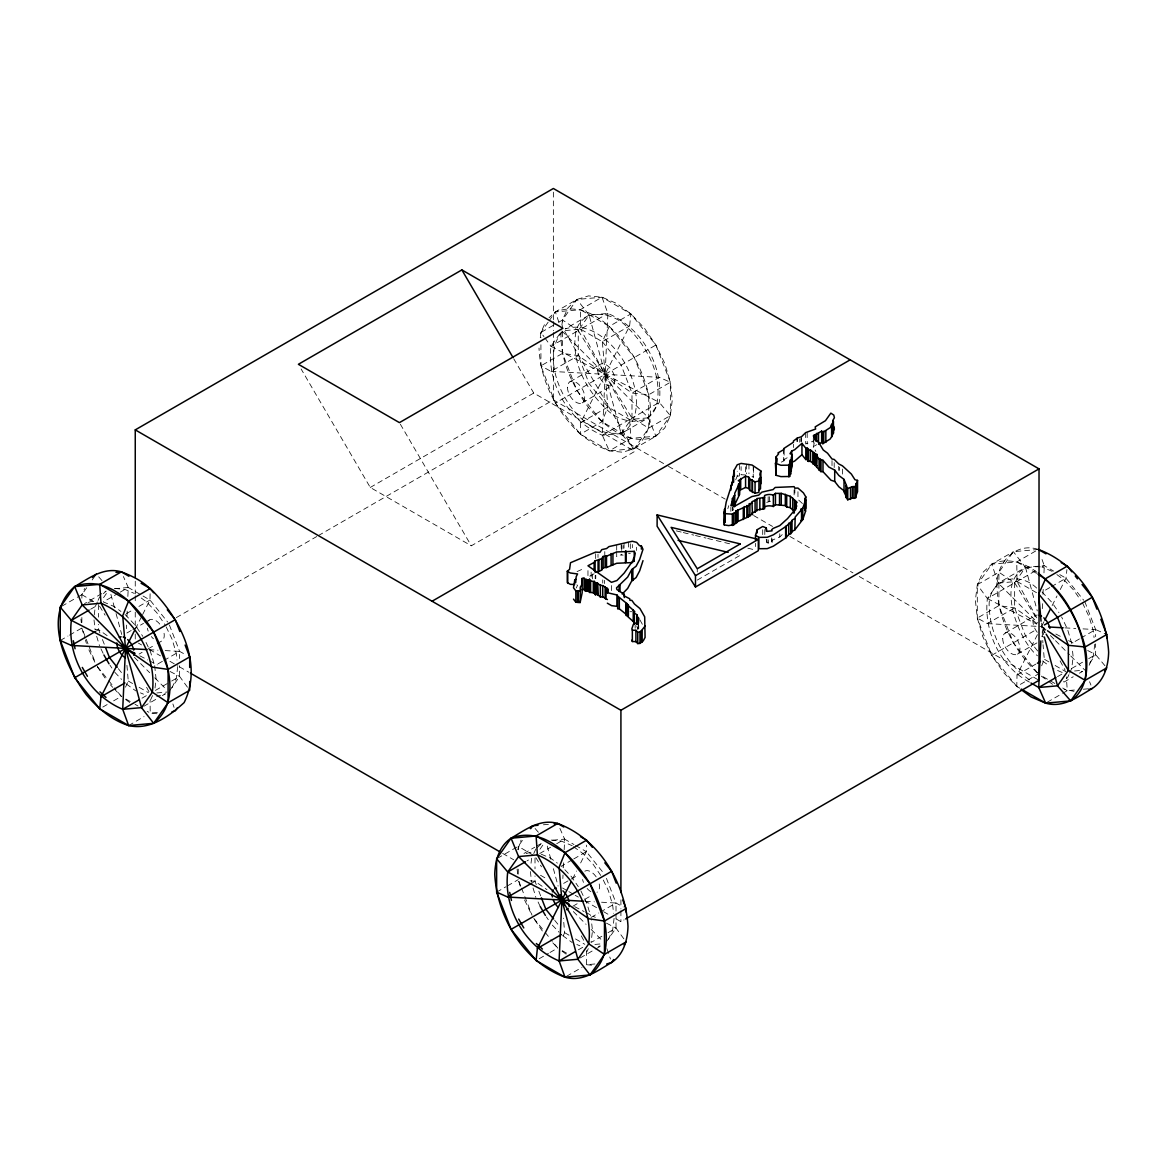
<?xml version="1.0" encoding="UTF-8"?>
<svg xmlns="http://www.w3.org/2000/svg" width="1167" height="1167" viewBox="0 0 1167 1167"><rect width="100%" height="100%" fill="white"/><g stroke="black" fill="none" stroke-linecap="round" stroke-linejoin="round"><path stroke-width="0.75" stroke-dasharray="5 3.75" d="M142.637 614.542L149.974 600.028L150.164 591.829M561.896 325.185L562.523 319.991L568.096 307.665L576.979 299.438L601.997 297.206L630.895 313.894L629.611 325.972L580.641 422.717L580.393 434.197L594.834 444.744L609.291 450.885L622.74 452.227L634.308 448.653L655.912 436.181L664.782 427.953L670.369 415.627L672.265 400.033L670.369 382.251L664.782 363.491L655.912 345.024L644.359 328.102L630.895 313.894L616.439 303.347L601.997 297.206L588.533 295.878L576.979 299.438L555.361 311.91L549.03 317.789M580.641 862.953L586.359 851.662L586.505 845.112M1037.434 634.658L1017.026 674.964L1016.778 686.459L1019.666 688.559M126.386 628.707L126.561 625.118M126.97 616.161L127.203 610.793M127.859 596.454L128.268 587.497L123.41 576.556M562.859 878.547L563.019 874.958M563.34 867.796L563.588 862.428M564.172 849.882L564.653 839.131L559.795 828.191M558.891 322.252L555.361 311.91C588.766 298.898 618.51 331.72 634.308 357.496C648.735 384.06 662.287 426.232 634.308 448.653L609.291 450.885L602.347 435.247L607.905 313.442L601.997 297.206L580.393 309.678L555.361 311.91L549.176 320.721M1041.679 623.003L1042.904 642.9M1042.321 608.678L1042.569 603.31M1042.977 594.353L1043.225 588.97M1043.969 572.851L1044.29 565.689L1041.329 557.563M766.223 539.271L766.982 542.713L768.309 543.02L772.087 542.188L772.087 538.95M1060.278 589.51L1065.996 578.219L1066.915 569.584M728.762 505.705L727.843 508.652M94.264 614.907L95.286 606.548L97.372 601.924M177.705 666.678L176.29 678.377L172.089 687.64M540.277 337.671L540.919 332.464L545.791 321.684M561.05 332.114C559.839 359.596 572.297 385.956 588.533 407.516C604.346 426.276 630.049 447.603 655.912 436.181L670.369 415.627L670.369 382.251L655.912 345.024L630.895 313.894L609.291 326.366L602.347 341.712L607.905 406.977L601.997 421.725L580.393 434.197C556.674 411.907 540.306 380.909 539.008 348.058M517.827 849.751L521.036 840.123M531.043 863.201L531.656 858.183L527.032 860.867M614.09 918.312L612.66 930.011L608.474 939.275M1069.628 673.082L1071.714 668.443L1073.144 656.744L1072.254 648.385M1094.763 644.272L1093.333 655.971L1089.147 665.234M636.832 626.037L637.809 629.363L637.809 626.125M1041.664 665.774L1044.29 659.224L1043.05 644.724M735.691 479.812L737.223 476.107L737.223 471.249M125.496 687.173L128.268 681.032L126.882 664.723M563.267 935.744L564.653 932.681L563.413 918.166M81.865 598.16L81.865 594.645L84.651 588.489M98.072 600.378L99.472 597.285L106.124 591.115L84.52 603.587M150.485 700.112L152.585 695.488M533.757 853.558L535.857 848.934M586.87 951.747L588.27 948.669M1068.928 674.614L1067.528 677.706L1063.531 681.411M576.192 588.022L577.563 585.294L576.863 584.886M135.284 629.057L141.82 616.161M572.486 879.087L576.571 871.02M1043.954 621.748L1041.504 626.591L1043.867 635.3M1052.123 605.629L1057.01 595.958M772.087 542.188L771.679 541.065L773.152 539.752L779.775 536.98L782.43 534.398M77.226 597.329L81.865 594.645L87.014 587.307M92.178 579.97L95.271 575.564M103.557 597.606L107.495 591.99M169.755 690.485L179.63 676.452L179.63 665.701M548.14 322.194L540.919 332.464L540.919 337.744M562.523 331.399C532.983 364.308 580.466 446.144 624.491 431.644C659.778 400.558 609.743 313.908 565.193 328.934L589.116 315.119L607.905 313.442C641.894 327.796 663.819 365.782 659.267 402.382L648.414 417.83L621.136 433.57L602.347 435.247C568.358 420.893 546.433 382.907 550.984 346.293L560.86 332.259M544.945 338.007L550.984 346.293L578.263 330.553L589.116 315.119L576.979 299.438L562.523 319.991L554.806 324.455M621.136 433.57L631.989 418.136L659.267 402.382L670.369 415.627L648.75 428.099L634.308 448.653L621.136 433.57L589.116 315.119M522.378 840.415L518.25 846.294L498.178 857.876M539.942 849.24L543.88 843.624M606.14 942.119L616.016 928.086L616.016 913.761M1029.425 682.126C1000.207 666.707 983.533 631.041 987.37 598.54L998.223 583.106L1025.487 567.366L1044.29 565.689L1053.597 571.057M1036.996 572.282C1024.466 562.552 1006.785 556.892 991.746 564.157L977.304 584.711L987.37 598.54L1014.648 582.8L1025.487 567.366L1013.35 551.685L991.746 564.157L982.877 572.384L977.304 584.711L975.393 600.305L977.304 618.087L982.877 636.846L991.746 655.314L1003.314 672.236L1016.778 686.459L1019.812 688.209M1089.73 663.06L1095.638 654.629L1095.638 643.892M814.274 442.862L813.311 447.253L813.311 437.523M816.667 444.715L814.274 446.1M733.051 507.12L733.051 510.358L732.336 510.183L734.218 508.272L733.664 507.47M537.185 847.694L542.509 842.749L536.339 846.308M781.307 462.132L784.107 460.746L784.107 449.412M805.668 432.607L805.668 443.956L814.289 440.79M61.793 606.227L75.68 598.219M553.26 325.345L540.919 332.464L543.939 336.621M90.647 609.218L97.503 605.265M118.757 592.996L103.323 601.909L114.176 606.519L120.96 611.464M120.303 592.107L128.268 587.497L149.974 600.028L167.669 622.04M565.266 330.553L580.641 329.182L607.905 313.442M60.246 640.493L67.963 636.03M69.509 635.14L81.865 628.021L94.994 661.864M95.286 631.61L98.626 629.684L98.626 624.316M126.561 613.55L132.746 609.976M138.917 606.417L149.974 600.028M540.919 344.761L540.919 365.84L550.984 371.369L578.263 355.614L578.263 330.553L562.523 319.991L562.523 328.773M578.263 330.553L631.989 418.136L648.75 428.099L648.75 394.738L634.308 357.496L609.291 326.366L580.393 309.678L580.641 329.182L602.347 341.712L629.611 325.972M370.26 487.456L533.742 393.06L634.79 451.396L471.308 545.791L370.26 487.456L301.115 368.976M126.897 632.981L131.433 630.355M132.936 629.48L143.512 623.382M145.029 622.507L149.566 619.881M569.992 381.755L600.217 364.294M176.29 617.62L316.709 536.543M318.285 535.638L553.362 399.902L666.897 465.458M561.838 330.859L648.414 417.83L655.912 436.181L630.895 438.413L609.291 450.885L580.393 434.197L555.361 403.067L655.912 345.024M139.077 654.089L142.111 652.338M148.151 648.852L155.707 644.49M157.224 643.615L161.746 640.989A12.181 7.031 60 0 0 163.117 629.772M582.173 402.863L612.398 385.402M162.388 661.339L154.671 665.788L156.101 679.15L154.671 690.849L170.105 681.936M163.934 660.449L179.63 651.39L185.378 654.541M580.641 422.717L607.905 406.977L629.611 419.507L648.414 417.83M631.989 418.136L631.989 393.06L659.267 377.32L670.369 382.251L648.75 394.738L631.989 393.06L578.263 355.614L562.523 353.368L540.919 365.84L555.361 403.067M102.813 707.071L107.437 704.401M113.622 700.842L121.339 696.378L114.512 687.888M142.009 698.172L146.634 695.503L140.434 692.862M171.651 681.047L179.63 676.452L187.683 687.509M602.347 435.247L629.611 419.507L580.641 329.182M143.818 706.298L156.174 699.164M162.344 695.605L165.437 693.825L156.743 696.495M128.618 725.538L144.052 716.626M766.675 502.408L770.556 501.183M697.268 580.087L740.286 555.244L736.829 554.427M1037.157 672.688C1013.992 650.646 998.31 620.027 997.012 587.832C994.853 565.061 1014.327 541.357 1038.382 549.453L1016.778 561.925L991.746 564.157L998.223 583.106L1037.696 622.755M523.998 853.442L534.792 847.198M539.708 853.544L550.503 847.3M556.674 843.741L564.653 839.131L573.96 844.514M998.223 583.106L1017.026 581.429L1037.346 569.7M1044.29 565.689L1041.971 567.016L1052.824 571.64M496.631 892.128L505.894 886.789M507.441 885.899L518.25 879.655M531.656 883.244L535.011 881.318L535.011 875.95M572.209 859.831L561.415 866.074L571.524 876.753L578.278 886.628M573.756 858.941L586.359 851.662L604.054 873.675M1037.025 623.47L1014.648 607.861L998.908 605.615L977.304 618.087L987.37 623.616L1014.648 607.861L1014.648 582.8L998.908 572.238L977.304 584.711L977.304 618.087L991.746 655.314L1016.778 686.459L1038.382 673.972L1049.031 680.128M1049.789 587.57L1042.073 592.034L1052.182 602.712L1058.936 612.587M1051.336 586.68L1065.996 578.219L1083.691 600.232M563.661 883.39L578.774 874.667M1005.254 633.039L1035.479 615.592M991.746 655.314L1037.142 629.115M572.822 906.248L578.876 902.762M584.915 899.276L590.969 895.775M1017.434 654.147L1037.084 642.813M591.056 917.437L598.773 912.973M600.319 912.083L616.016 903.025L623.207 906.978M1017.026 674.964L1035.8 664.125M1079.446 638.933L1071.714 643.382L1067.528 629.29L1061.605 616.949M1080.978 638.043L1095.638 629.567L1106.754 634.498M539.198 958.72L548.461 953.366M549.993 952.476L557.709 948.027L550.897 939.537M616.176 918.954L620.917 921.682L624.068 919.873M578.38 949.807L583.019 947.137L576.819 944.497M601.866 936.255L591.056 942.498L592.486 930.785L591.231 919.1M608.036 932.696L616.016 928.086L624.068 939.143M1057.506 676.656L1063.677 673.096L1052.824 668.472M1071.714 668.443L1082.524 662.214M1088.694 658.64L1095.638 654.629L1106.754 667.874M580.203 957.932L594.091 949.909M595.637 949.019L601.807 945.46L598.335 946.525M1063.954 682.097L1073.217 676.758M1079.387 673.199L1082.48 671.404L1079.008 672.484M566.549 976.283L581.983 967.385M1047.207 702.242L1061.095 694.219M1062.641 693.329L1067.28 690.66L1074.428 690.018M594.134 573.785L587.964 577.111L591.129 580.232M577.067 571.582L584.04 568.431M784.107 460.746L783.699 459.929L788.396 456.983M87.992 602.508L93.2 600.903M526.113 853.617L529.585 852.537L534.646 853.048M114.599 588.722L128.268 587.497M1038.382 549.453L1013.35 551.685L998.908 572.238L998.908 605.615L1013.35 642.842L1038.382 673.972M156.816 692.95L167.071 692.046M157.385 712.424L150.222 713.066L147.188 711.316M1074.544 670.996L1083.078 670.223M1083.37 689.216L1090.518 688.588M543.414 824.777L548.782 824.296M552.691 840.211L564.653 839.131M594.907 944.439L601.734 943.826M586.432 950.522L586.607 964.701L595.549 963.913M737.223 476.107L739.411 475.961L739.411 464.612M616.701 551.831L616.701 556.688L621.194 554.69L623.076 555.2M629.961 611.712L631.843 611.683M745.582 474.94L741.103 474.75L741.103 466.654M550.984 371.369L659.267 377.32M987.37 623.616L1041.504 626.591L1046.288 629.071M1064.975 627.875L1075.799 628.473M1083.02 628.882L1095.638 629.567L1095.638 636.73M148.953 649.698L157.968 650.194M165.189 650.588L179.63 651.39L179.63 658.553M585.338 901.332L594.353 901.828M601.574 902.222L616.016 903.025L616.016 911.981M628.575 553.435L630.311 553.552M1040.293 566.856C989.791 563.209 1015.115 637.488 1037.478 655.81M114.818 588.431L124.927 589.423L134.234 593.39M1074.005 691.331L1064.071 689.289M156.962 713.737L150.222 713.066L150.062 700.652M551.203 840.065L561.312 841.071L572.166 845.681M586.607 964.701L593.347 965.372M95.271 629.349L98.626 629.684L107.583 635.927M529.978 880.822L535.011 881.318L546.944 889.648M676.306 530.883L681.543 532.152M683.293 532.575L693.767 535.113M695.503 535.522L705.977 538.06M707.727 538.483L732.147 544.391M747.857 548.184L754.83 549.876M541.255 854.2L550.561 858.153L557.345 863.113M550.984 346.293L659.267 402.382M987.37 598.54L1036.734 624.112M1055.843 634.017L1062.203 637.313M1068.578 640.61L1073.348 643.09M1087.688 650.515L1095.638 654.629M139.821 655.825L147.786 659.953M149.376 660.77L157.341 664.898M170.076 671.492L179.63 676.452M574.616 906.642L584.171 911.587M585.761 912.419L595.316 917.364M606.461 923.141L616.016 928.086M1059.796 574.631L1065.996 578.219M1036.544 573.347L1016.778 561.925L1017.026 581.429L1037.288 618.802M1017.026 581.429L1037.171 593.069M1048.943 661.908L1044.29 659.224L1041.971 660.551L1048.754 665.511M1055.143 665.482L1065.996 671.754M1050.548 681.003L1055.114 683.629M1062.714 688.019L1067.28 690.66L1066.346 676.904M668.472 466.362L725.232 499.14M753.619 515.522L772.539 526.448M789.884 536.455L852.96 572.88M859.262 576.513L1039.024 680.303M575.506 845.404L586.359 851.662M138.421 643.119L141.572 644.943M149.449 649.494L160.492 655.869M169.944 661.324L177.836 665.876M179.412 666.795L188.879 672.25M502.656 853.413L513.699 859.787M540.496 875.265L546.798 878.897M562.567 887.999L567.308 890.742M568.883 891.646L573.61 894.374M575.185 895.293L578.336 897.117M584.652 900.749L597.256 908.028M603.572 911.675L609.874 915.322M564.653 932.681L569.306 935.365M575.506 938.939L584.813 944.307M128.268 681.032L132.921 683.716M139.121 687.305L148.428 692.673M562.275 950.653L569.875 955.044M125.89 699.018L133.505 703.409M135.022 704.284L138.056 706.035M533.479 855.353L518.25 846.294L518.25 849.795M81.865 594.645L97.094 603.718M802.4 503.502L797.965 499.418L797.965 488.069M1045.982 629.713L1041.504 626.591L1044.888 632.82M1056.894 574.602L1063.677 579.547L1073.8 590.225L1080.554 600.115M1036.646 588.066C1017.901 569.642 986.465 580.014 989.295 608.328C990.681 637.284 1006.829 665.263 1031.22 680.945M1041.27 676.087L1047.047 680.303M1048.491 681.353L1052.824 684.518M573.522 846.673L583.019 853.602L593.128 864.28L601.807 876.986M141.207 598L146.634 601.968L156.743 612.631L165.437 625.352M562.669 935.598L572.166 942.513M562.056 951.178L566.389 954.343M126.284 683.95L135.78 690.879M125.671 699.544L130.004 702.709M752.059 476.369L753.226 477.405L753.226 466.056M1045.326 630.428L1041.504 626.591L1045.209 632.631M1050.417 635.548L1054.239 639.385M1055.508 640.654L1069.512 654.731M1070.795 656L1084.799 670.077M573.333 911.558L586.067 924.337M591.158 929.457L602.61 940.967M134.409 657.357L149.682 672.703M154.773 677.823L166.225 689.332M552.327 925.11L559.066 932.229M552.822 942.848L557.709 948.027M125.029 614.44L135.139 625.118L142.855 636.409M114.818 672.294L121.558 679.413M110.311 684.752L112.761 687.334M113.987 688.632L121.339 696.378M535.084 828.482L538.673 832.596M98.699 576.834L102.288 580.947M1037.653 650.967L1025.487 635.84L1014.648 607.861M602.347 341.712L621.136 365.096L631.989 393.06M607.905 406.977L589.116 383.593L578.263 355.614M554.704 920.296L559.124 925.796M533.83 918.312L544.07 931.047M545.208 932.462L549.759 938.122M118.319 668.662L122.739 674.161M97.444 666.663L107.685 679.398M108.823 680.813L113.374 686.473M546.375 916.868L548.3 919.698M534.617 919.713L542.319 930.989M109.99 665.234L111.915 668.049M97.269 666.663L106.912 680.755M1014.648 582.8L1036.88 619.035M639.939 619.896L643.25 625.92M535.93 857.76L541.488 866.818M99.545 606.125L105.103 615.184M564.726 331.355L634.79 451.396M513.728 358.765L533.742 393.06M400.339 424.19L471.308 545.791M1060.088 660.858L1065.15 670.194M581.297 935.861L584.667 942.09M146.604 687.334L149.128 692.002M815.091 449.981L815.864 451.483M1082.48 602.931L1089.147 616.818L1093.333 630.909L1094.048 637.59M603.295 880.064L608.474 890.859L612.66 904.95L613.565 913.309M580.947 891.004L586.87 903.331L590.59 915.862M538.075 901.974L540.292 906.599M524.567 899.961L531.948 915.351M166.166 626.883L172.089 639.224L176.29 653.316L176.99 659.997M146.05 642.448L150.485 651.697L154.204 664.227M100.946 648.794L103.163 653.418M88.911 649.859L94.833 662.17M1089.57 681.747L1090.941 685.087M1084.799 601.603L1095.638 629.567M606.432 878.343L616.016 903.025M535.011 881.318L536.28 884.615M538.833 891.194L541.386 897.773M518.907 881.348L520.876 886.424M521.532 888.116L524.158 894.885M524.814 896.577L532.035 915.205M169.419 625.06L179.63 651.39M98.626 629.684L99.895 632.966M102.448 639.545L104.374 644.49M606.928 948.698L610.458 959.026M172.891 703.949L174.073 707.392M533.056 887.956L535.857 897.35M518.746 881.362L520.278 886.482M96.671 636.307L99.472 645.701M81.865 628.021L84.899 638.247M85.41 639.954L86.416 643.367M1025.487 567.366L1037.273 610.91M547.265 846.046L551.043 859.977M553.391 868.686L558.103 886.103M110.894 594.397L115.606 611.829M116.073 613.565L121.718 634.469M530.416 871.559L531.481 881.581M517.098 868.992L517.667 874.316M94.031 619.925L95.096 629.947M80.917 619.123L81.296 622.682M629.611 419.507L630.895 438.413L601.997 421.725L576.979 390.595L562.523 353.368L562.523 330.538M842.457 469.09L842.457 475.582M839.554 467.179L839.554 470.418M838.694 466.333L838.694 470.389M834.201 462.686L834.201 467.544M832.013 460.615L832.013 467.106M807.199 432.607L807.199 443.956M801.539 436.691L801.539 441.564M800.927 438.325L800.927 441.564M799.76 438.996L799.76 442.235M794.858 488.156L794.858 496.252M794.1 489.892L794.1 496.383M793.385 444.291L793.385 447.53M783.699 448.58L783.699 459.929M779.775 533.742L779.775 536.98M771.679 537.827L771.679 541.065M769.593 496.704L769.593 501.562M768.309 539.767L768.309 543.02M768.163 496.704L768.163 501.562M766.982 539.475L766.982 542.713M764.793 529.555L764.793 536.032M762.707 529.73L762.707 534.588M755.516 543.326L755.516 546.579M753.532 467.5L753.532 477.23M748.951 464.058L748.951 473.787M746.501 464.116L746.501 473.846M745.582 466.829L745.582 473.306M732.336 506.945L732.336 510.183M730.863 507.309L730.863 511.35M697.268 568.752L697.268 571.99M638.728 625.614L638.728 628.867M638.32 625.352L638.218 628.809M636.628 547.235L636.628 550.488M635.154 625.001L635.154 628.24M632.354 544.508L632.354 547.746M630.311 543.822L630.311 548.68M628.575 542.086L628.575 548.563M624.039 543.297L624.039 548.154M623.076 545.47L623.076 548.709M621.705 545.5L621.705 555.229M621.194 543.355L621.194 549.832M620.917 899.815L620.917 908.933M620.917 910.756L620.917 921.682M616.701 545.354L616.701 550.211M611.464 585.571L611.464 592.063M604.783 551.597L604.783 554.836M604.521 580.335L604.521 583.573M602.741 579.897L602.741 583.135M598 554.237L598 557.476M595.666 553.712L595.666 558.57M595.768 575.273L595.768 578.511M595.199 575.521L595.199 578.759M592.603 574.018L592.603 578.876M591.129 572.136L591.129 578.613M587.964 570.634L587.964 577.111M553.362 192.132L553.362 319.714M553.362 321.538L553.362 330.655M553.362 332.478L553.362 399.902M535.011 858.051L535.011 868.788M518.25 869.123L518.25 874.389M135.255 581.151L135.255 593.915M135.255 595.739L135.255 603.033M135.255 612.135L135.255 626.723M135.255 634.017L135.255 639.472M98.626 604.623L98.626 617.153M81.865 617.474L81.865 622.74M1043.794 637.051A12.181 7.031 60 0 1 1041.562 636.103M1037.259 632.281A12.181 7.031 60 0 1 1037.259 615.038M590.91 891.69A12.181 7.031 60 0 1 586.607 887.868M583.456 882.398A12.181 7.031 60 0 1 582.596 879.51M584.827 871.18A12.181 7.031 60 0 1 597.008 878.211M599.24 883.959A12.181 7.031 60 0 1 597.008 892.288M153.431 638.757A12.181 7.031 60 0 1 151.345 636.569M148.194 631.114A12.181 7.031 60 0 1 147.334 628.211M148.194 621.15A12.181 7.031 60 0 1 161.746 626.927M575.944 331.895C570.605 360.34 585.411 389.019 605.585 408.304C619.196 423.723 651.171 428.945 656.948 403.724C662.273 375.263 647.481 346.599 627.292 327.3C613.682 311.895 581.72 306.673 575.944 331.895M567.468 387.327A12.181 7.031 60 0 0 580.393 403.403A12.181 7.031 60 0 0 580.393 386.175A12.181 7.031 60 0 0 567.468 387.327M1002.73 638.626A12.181 7.031 60 0 0 1015.655 654.702A12.181 7.031 60 0 0 1015.655 637.474A12.181 7.031 60 0 0 1002.73 638.626M597.694 369.881A12.181 7.031 60 0 0 610.618 385.956A12.181 7.031 60 0 0 610.618 368.728A12.181 7.031 60 0 0 597.694 369.881"/><path stroke-width="1.5" d="M791.751 455.349L791.707 451.031L794.654 449.733L801.948 443.343L805.813 448.23L807.199 448.143L808.41 448.843L808.118 449.908L810.511 450.054L814.23 452.854L814.23 464.189L815.193 465.575L815.193 453.642L817.075 454.503L816.462 455.436L819.074 458.879L822.998 460.323L828.847 467.063L834.711 470.097L838.898 475.509L844.033 479.418L846.44 485.501L845.973 497.346L847.753 499.797L852.391 498.003L852.391 486.654L855.703 486.391L857.541 480.396L854.944 479.71L851.37 474.065L842.457 465.852L838.694 463.912L834.201 459.448L832.013 458.996L827.534 453.175L823.246 449.995L818.563 442.176L815.864 440.134L813.311 435.904L821.67 431.075L822.837 432.344L822.837 443.693L821.67 442.424L821.67 431.075M844.033 479.418L844.018 491.963L846.44 496.85M573.493 599.123L575.842 602.245L580.116 602.537L580.276 587.22L581.647 585.017L582.158 578.424L584.04 578.161L585.163 579.445L585.163 590.794L589.233 591.436L589.495 592.413L594.484 592.763L594.484 581.429L589.495 581.064L589.495 592.413M580.116 602.537L582.158 592.763L582.158 578.424M128.618 725.538L99.72 708.865L74.703 677.735L60.246 640.493L60.246 607.132L74.703 586.578C108.108 573.551 137.837 606.373 153.65 632.149C168.063 658.728 181.614 700.886 153.65 723.307L128.618 725.538L122.71 709.303L125.496 648.4L122.71 615.768L128.618 601.02L150.222 588.547C179.12 616.497 203.787 663.206 184.123 702.607C169.332 716.057 149.726 730.571 128.618 725.538C111.492 720.112 97.707 708.136 86.256 694.642C65.25 666.357 41.604 614.615 74.703 586.578C88.852 578.292 103.936 566.651 121.339 571.859C133.344 576.381 145.569 582.523 153.636 592.792M565.003 977.187L536.105 960.499L511.088 929.37L496.631 892.128L496.631 858.766L511.088 838.212C544.493 825.2 574.222 858.008 590.021 883.784C604.448 910.362 617.999 952.52 590.021 974.941L565.003 977.187C523.472 961.871 497.215 917.364 494.735 874.346C495.144 860.692 499.053 846.148 511.088 838.212C525.223 829.927 540.321 818.3 557.709 823.494C599.255 838.81 625.512 883.317 627.992 926.335C627.583 939.989 623.674 954.533 611.639 962.469C597.489 970.754 582.391 982.381 565.003 977.187L559.095 960.952L562.042 896.46M1045.982 553.844L1038.382 549.453C1079.913 564.755 1106.17 609.276 1108.65 652.28C1108.242 665.949 1104.332 680.492 1092.297 688.428C1078.148 696.699 1063.064 708.34 1045.661 703.132L1038.732 687.494L1040.862 640.916M756.945 499.447L751.956 501.752L752.467 514.443L749.054 515.128L749.87 515.945L747.974 517.039L735.896 522.364L735.896 511.015L747.974 505.69L749.87 504.596L749.054 503.779L752.467 503.108M752.467 514.443L751.956 513.086L756.945 510.796L756.945 498.572L764.589 497.448M755.516 540.088L755.516 535.23L757.252 529.643L762.707 526.492L766.223 527.936L766.982 531.379L772.087 530.839L771.679 529.73L773.152 528.403L779.775 525.631L787.521 518.629L794.858 509.862L796.755 506.011L795.529 504.013L797.105 502.393L790.322 496.311L781.263 493.364L775.442 493.364L773.356 495.158A7.279 4.201 0 0 0 764.589 495.508L764.589 508.797L756.945 509.921M733.97 475.976L733.97 471.118L732.745 481.592L726.166 502.16L724.284 513.611L732.336 514.136L736.61 511.657L735.896 511.015M733.255 513.363L733.255 524.712L728.762 525.602L724.284 524.946L724.488 511.306M791.299 459.623L790.176 460.848L790.993 473.787L789.096 475.698L789.665 476.486L780.898 476.617L776.055 475.29L775.442 463.241L776.828 462.438L777.134 458.733L775.851 457.172L778.608 453.817L777.937 452.971L784.107 449.412L783.699 448.58L793.487 442.176L793.385 441.053L797.251 438.106L801.539 436.691L805.668 432.607L815.602 429.048L815.193 426.874L825.434 420.718L830.846 413.133L833.792 415.073L834.405 417.728L832.727 420.631L833.442 433.103L830.335 438.894L822.837 443.693M99.72 708.865L101.004 696.772L134.468 630.661M536.105 960.499L537.389 948.421L570.853 882.31M734.729 504.684L739.411 494.852L739.776 481.183L738.303 480.687L745.582 476.121L748.689 477.099L749.87 479.185L749.87 490.519L755.064 493.174L758.929 492.416L758.929 478.893L760.519 477.391L759.848 474.24L760.826 470.914L752.059 465.035L741.103 463.416L737.223 464.772L734.218 470.155L734.379 476.224M739.411 494.852L739.776 481.183M574.616 584.521L570.284 584.317L567.279 582.581L567.279 571.247L569.569 569.336L570.488 562.742L595.666 552.093L599.94 552.385L601.778 549.613L606.621 548.534L608.911 546.623L632.354 541.255L636.628 542.378L639.428 545.587L641.369 545.937L643.002 549.292L639.691 559.445L636.117 566.214L631.741 569.569L627.656 577.096L616.497 587.891L616.905 589.539L624.301 594.339L624.039 595.841L629.757 598.773L629.961 600.363L631.843 600.334L634.44 604.01L639.939 608.547L644.68 616.818L645.088 637.401L643.207 640.902L639.997 643.396L637.751 643.571L635.913 641.631L635.913 630.297L632.354 630.165L631.843 628.823L633.316 624.433L635.154 623.382L638.32 623.732L638.83 618.262L637.809 618.029L636.832 614.703L634.235 612.967L634.746 611.552L627.365 604.871L627.365 616.22L634.746 622.886M792.014 531.51L794.858 529.862L795.165 517.054L801.539 509.716L800.825 509.075L802.765 508.316L805.566 499.812L804.792 498.834L805.813 496.894L803.421 492.868L797.965 488.069L794.858 488.156L794.1 486.654L775.194 487.456L773.05 489.571L761.847 492.153L758.725 495.129L751.898 496.544L735.648 505.69L730.863 505.69L733.051 499.009L732.336 498.834L732.336 505.311M794.858 529.862L801.539 521.065L801.539 509.716M852.391 498.003L855.703 497.74L856.315 483.503M627.365 604.871L626.183 604.2L626.183 615.534L627.554 615.505L627.554 604.17M814.23 464.189L810.511 461.403L808.118 461.257L808.41 460.192L807.199 459.492L805.813 459.579L801.948 454.692L801.948 443.343M791.707 451.031L790.015 453.7L792.262 454.59L791.299 457.668L791.299 470.957L790.278 471.191M791.299 469.017L792.262 465.925L792.262 454.59M801.539 521.065L800.825 520.424L802.765 519.651L805.566 511.146L805.566 499.812M739.411 483.503L734.729 493.335L734.729 506.624M575.681 582.639L576.192 576.688L577.563 573.945L570.284 572.982L567.279 571.247M1041.052 621.15L1038.732 593.959L1045.661 578.613L1067.28 566.141L1071.831 571.801M1044.771 620.144L1050.49 608.853M805.566 511.146L804.792 510.183L805.813 508.243L805.813 496.894M645.088 626.052L641.529 630.53L641.529 641.865M832.727 431.98L834.405 429.062L833.792 426.422M594.134 570.546L594.134 562.45L595.097 560.831L601.574 558.803L603.149 556.411L606.519 556.178L616.701 551.947L634.235 551.349L635.256 553.289L633.725 561.181M633.725 557.943L632.908 560.714L624.141 573.128L616.905 580.539L611.464 582.333L587.964 565.776L594.134 562.45M844.033 490.767L838.898 486.843L834.711 481.431L830.992 480.235L822.998 471.672L820.853 471.614L816.462 466.785L817.075 454.503M595.097 560.831L595.097 572.166L598.058 571.932L601.574 570.138L603.149 567.76L603.149 556.411M831.604 435.86L831.604 424.511L833.442 421.754L832.727 420.631M135.051 653.36L71.362 620.363L82.201 604.914L101.004 603.237C134.993 617.591 156.918 655.577 152.352 692.191L141.513 707.625L122.71 709.303C88.721 694.963 66.796 656.977 71.362 620.363L60.246 607.132M177.311 707.888L175.254 710.834L171.943 711.855M530.62 828.672L532.692 825.74L538.06 825.259M568.241 903.346L507.733 871.997L518.586 856.563L537.389 854.886C571.378 869.24 593.303 907.226 588.737 943.826L577.884 959.274L559.095 960.952C525.106 946.597 503.181 908.612 507.733 871.997L496.631 858.766M613.696 959.537L611.639 962.469L606.68 964M624.024 944.847L626.081 941.915L604.477 954.387L590.021 974.941L577.884 959.274L560.466 894.812M1104.682 670.806L1106.754 667.874L1085.135 680.346L1070.693 700.9L1045.661 703.132L1031.22 696.991L1021.11 689.609M622.201 594.076L627.656 588.445L631.741 580.903L636.117 577.548L639.691 570.794L643.002 560.641M605.133 598.204L602.741 596.818L600.407 597.066L597.489 594.266L595.403 594.762L594.178 593.172L594.484 581.429M818.505 444.248L821.67 442.424M831.604 424.511L830.335 427.545L822.837 432.344M755.516 535.23L758.827 537.374L758.827 548.723L767.244 548.636L773.356 546.156L786.047 537.724L786.047 526.375L792.014 520.993M786.047 537.724L788.702 534.544L790.686 533.975L790.686 522.641M626.183 604.2L626.796 603.485L619.312 597.46L617.679 597.577L617.679 608.911L619.312 608.795L626.796 614.834L626.796 603.485M856.315 494.852L857.541 491.73L857.541 480.396M845.973 497.346L846.44 485.501M732.336 498.834L734.729 495.275M790.993 462.438L789.096 464.349L789.665 476.486M758.929 490.228L760.519 488.725L760.519 477.391M92.499 577.621L96.307 574.091M530.154 828.089L532.692 825.74M617.679 597.577L618.393 596.92L616.964 594.98L607.949 592.836L608.051 589.247L605.133 587.103M764.589 506.857A7.279 4.201 0 0 1 773.356 506.507L775.442 504.713L785.333 505.588L786.704 506.974L790.322 507.645L794.552 511.861M845.973 486.012L847.753 488.448L852.391 486.654M801.948 454.692L794.654 461.082L791.707 462.365M749.87 490.519L748.689 488.433L745.582 487.47L740.695 489.819L740.695 478.47M786.047 526.375L773.356 534.822L767.244 537.287L758.827 537.374M603.149 567.76L606.519 567.527L616.701 563.282L632.762 562.538M733.255 524.712L736.61 523.006L736.61 511.657M135.255 577.505L135.255 429.879L553.362 188.485L1039.024 468.871L1039.024 680.303L625.643 918.954M461.869 269.913L298.387 364.294L399.435 422.629L562.917 328.248L461.869 269.913L512.824 357.219M128.939 576.25L121.339 571.859L99.72 584.331L74.703 586.578L82.201 604.914L128.034 650.967M71.362 620.363L89.1 610.108M60.246 640.493L71.362 645.424L95.286 631.61M74.703 677.735L175.254 619.677L167.289 609.772M101.004 696.772L124.927 682.972M185.101 645.059L189.696 656.904L168.092 669.391L152.352 667.13L125.496 648.4L141.513 707.625L153.65 723.307L168.092 702.753L189.696 690.28L189.696 681.499M122.71 709.303L138.917 699.952M432.067 601.238L850.174 359.844M733.97 471.118L734.218 470.155M574.762 583.164L574.762 579.926L575.681 579.386M595.403 594.762L595.403 583.427L597.489 582.917L598.058 595.418M725.203 508.958L724.488 522.656M695.488 587.001L695.488 575.652L758.317 539.373L758.317 550.722L695.488 587.001L657.123 526.244L657.123 514.895L758.317 539.373M794.858 518.513L792.014 520.161L792.014 532.327L790.526 533.188M635.913 630.297L637.751 632.237L639.997 632.062L641.529 630.53M135.255 429.879L620.917 710.265L1039.024 468.871M563.792 827.009L557.709 823.494L536.105 835.98L511.088 838.212L518.586 856.563L564.42 902.602M507.733 871.997L525.486 861.757M592.296 847.257L586.607 840.182L565.003 852.654L559.095 867.417L561.867 900.049M496.631 892.128L507.733 897.058L531.656 883.244M511.088 929.37L611.639 871.311L604.812 862.821M1044.421 624.914L1092.297 597.271L1082.057 584.536M537.389 948.421L561.312 934.607M1037.346 663.235L1040.439 661.456M622.799 900.093L626.081 908.553L604.477 921.026L588.737 918.765L557.403 896.927M1100.831 619.269L1106.754 634.498L1085.135 646.985L1068.374 645.307L1047.485 630.749M559.095 960.952L575.302 951.586M1030.972 683.016L1038.732 687.494L1055.96 677.546M775.442 463.241L780.898 465.268L789.665 465.152M1089.001 689.449L1092.297 688.428M749.87 479.185L755.064 481.825L758.929 481.067M585.163 579.445L589.233 580.101L589.495 581.064M582.158 589.758L584.04 589.495L585.163 590.794M607.438 599.532L605.133 598.438L605.133 586.87L598.058 584.069M115.971 572.341L121.339 571.859M1038.732 687.494L1057.521 685.817L1068.374 670.383L1068.374 645.307L1057.521 617.343L1038.732 593.959M554.135 823.814L557.709 823.494M574.762 579.926L573.493 587.774L575.842 590.896L580.116 591.188M631.843 640.158L632.354 641.514L635.913 641.631M1048.725 626.985L1063.166 627.788M71.362 645.424L147.144 649.596M507.733 897.058L583.529 901.23M678.042 540.35L728.193 552.356M815.193 464.991L817.075 465.837M1061.197 562.625L1067.28 566.141M1038.061 574.222C1063.37 589.773 1077.856 618.933 1085.135 646.985C1088.534 665.657 1088.067 689.113 1070.693 700.9L1057.521 685.817L1044.334 637.036M1021.329 689.084L1045.661 703.132M580.524 836.666L586.607 840.182M141.105 583.281L150.222 588.547M190.454 673.169L499.505 851.589M1038.44 573.347C1070.022 598.54 1090.576 639.428 1085.135 680.346L1068.374 670.383L1046.143 634.133M542.422 949.063L536.339 943.519M106.037 697.414L99.954 691.885M1075.245 576.046L1077.506 578.876M553.596 918.925L545.864 909.297L541.386 897.773M117.211 667.276L109.479 657.648L105.643 647.773M594.178 581.837L595.403 583.427M814.23 452.854L815.193 454.24M545.412 915.453L540.292 906.599M523.793 927.925L518.688 919.071M109.027 663.819L103.907 654.964M87.423 676.291L82.303 667.436M657.123 514.895L695.488 575.652M559.095 895.512L588.737 943.826L604.477 954.387L604.477 921.026L590.021 883.784L565.003 852.654L536.105 835.98L537.389 854.886L564.405 904.717M123.644 645.38L152.352 692.191L168.092 702.753L168.092 669.391L153.65 632.149L128.618 601.02L99.72 584.331L101.004 603.237L128.02 653.082M607.336 603.179L611.61 605.658L616.964 606.329L616.964 594.98M1092.297 597.271L1096.892 609.116M611.639 871.311L616.234 883.156M175.254 619.677L179.849 631.522M511.452 900.428L509.702 892.39M75.067 648.779L73.317 640.741M725.043 518.863L725.203 520.307M760.928 483.794L760.826 470.914M1106.754 634.498L1106.754 638.013M856.111 483.386L856.111 494.735M855.703 486.391L855.703 497.74M854.025 487.12L854.025 498.469M850.51 488.098L850.51 499.447M847.753 488.448L847.753 499.797M834.711 470.097L834.711 481.431M833.442 421.754L833.442 433.103M832.013 425.401L832.013 436.75M825.842 431.075L825.842 442.424M823.756 431.221L823.756 442.57M822.998 460.323L822.998 471.672M820.853 460.265L820.853 471.614M820.386 459.171L820.386 470.52M819.074 458.879L819.074 470.228M818.505 432.899L818.505 442.629M816.667 433.38L816.667 441.476M816.462 455.436L816.462 466.785M815.704 434.518L815.704 441.009M814.274 434.751L814.274 439.623M812.801 452.621L812.801 463.955M810.511 450.054L810.511 461.403M808.512 450.141L808.512 461.49M808.118 449.908L808.118 461.257M807.199 448.143L807.199 459.492M805.813 448.23L805.813 459.579M804.792 498.834L804.792 510.183M802.765 508.316L802.765 519.651M797.251 438.106L797.251 441.345M795.675 501.693L795.675 509.789M795.529 504.013L795.529 508.87M795.369 500.512L795.369 508.622M794.552 500.512L794.552 510.242M793.939 510.169L793.939 513.407M792.772 498.192L792.772 509.527M790.322 496.311L790.322 507.645M790.278 459.856L790.278 463.095M788.746 465.443L788.746 476.792M788.702 523.195L788.702 534.544M786.704 495.625L786.704 506.974M785.639 526.375L785.639 537.724M785.333 494.239L785.333 505.588M781.263 493.364L781.263 504.713M779.527 493.772L779.527 505.121M776.055 463.941L776.055 475.29M775.851 457.172L775.851 463.664M775.442 493.364L775.442 504.713M773.356 495.158L773.356 506.507M766.223 527.936L766.223 531.175M763.116 497.419L763.116 508.768M759.848 498.601L759.848 509.95M757.252 529.643L757.252 532.881M755.064 481.825L755.064 493.174M755.107 499.928L755.064 512.357M752.467 481.154L752.467 492.503M752.263 479.739L752.263 491.088M749.87 504.596L749.87 515.945M748.689 477.099L748.689 488.433M747.974 505.69L747.974 517.039M746.851 505.515L746.851 516.864M745.582 476.121L745.582 487.47M744.254 506.551L744.254 517.885M743.291 508.156L743.291 519.505M738.448 484.072L738.448 495.406M737.996 509.804L737.996 521.153M737.325 510.781L737.325 522.13M734.218 496.923L734.218 506.653M734.014 513.524L734.014 524.858M733.46 476.005L733.46 482.482M733.664 496.135L733.664 505.851M733.401 477.507L733.401 482.365M733.051 499.009L733.051 505.501M732.847 476.953L732.847 481.811M732.336 514.136L732.336 525.486M731.826 482.131L731.826 485.37M730.965 485.151L730.965 490.023M724.999 511.015L724.999 522.364M724.284 509.483L724.284 524.946M641.879 630.968L641.879 642.317M641.369 545.937L641.369 549.176M639.997 632.062L639.997 643.396M638.218 619.079L638.218 623.937M637.809 618.029L637.809 624.505M637.751 632.237L637.751 643.571M637.401 616.074L637.401 624.185M637.094 616.497L637.094 622.974M636.832 614.703L636.832 624.418M636.628 615.403L636.628 623.499M634.235 551.349L634.235 561.079M634.235 612.967L634.235 624.301M634.031 558.118L634.031 561.356M633.725 611.552L633.725 622.886M633.273 609.874L633.273 621.209M632.864 569.146L632.864 580.495M632.354 630.165L632.354 641.514M631.741 569.569L631.741 580.903M628.371 604.871L628.371 616.22M625.979 550.941L625.979 562.29M626.081 908.553L626.081 912.069M625.775 603.368L625.775 614.717M625.468 551.232L625.468 562.582M624.301 594.339L624.301 597.577M620.917 710.265L620.917 892.522M620.013 584.988L620.013 591.465M619.312 597.46L619.312 608.795M619.108 585.046L619.108 591.523M612.938 553.537L612.938 564.872M611.1 553.537L611.1 564.872M607.438 588.183L607.438 593.055M606.519 556.178L606.519 567.527M606.052 587.862L606.052 599.211M605.09 555.886L605.09 567.235M602.741 585.484L602.741 596.818M601.574 558.803L601.574 570.138M600.349 585.163L600.407 597.066M598.977 559.416L598.977 570.765M598.058 560.598L598.058 571.932M597.489 582.917L597.489 594.266M596.381 582.858L596.381 594.207M593.317 581.633L593.317 592.967M590.619 580.655L590.619 592.005M589.233 580.101L589.233 591.436M587.614 579.984L587.614 591.319M586.33 579.24L586.33 590.59M584.04 578.161L584.04 589.495M578.073 591.129L578.073 602.478M577.461 590.779L577.461 602.128M575.842 590.896L575.842 602.245M567.731 572.034L567.731 583.383M189.696 656.904L189.696 667.451M1039.345 615.242A12.181 7.031 60 0 1 1041.562 616.191M1043.794 617.824A12.181 7.031 60 0 1 1049.892 628.371M558.453 907.503A12.181 7.031 60 0 1 553.231 899.845M552.37 896.956A12.181 7.031 60 0 1 552.079 894.214M552.37 891.807A12.181 7.031 60 0 1 553.231 889.896M554.602 888.627A12.181 7.031 60 0 1 556.382 888.072M562.917 890.859A12.181 7.031 60 0 1 569.015 901.42M569.306 904.162A12.181 7.031 60 0 1 569.015 906.569M568.154 908.466A12.181 7.031 60 0 1 566.783 909.735M125.438 657.838A12.181 7.031 60 0 1 116.817 642.915M119.34 637.342A12.181 7.031 60 0 1 121.12 636.788M123.206 636.992A12.181 7.031 60 0 1 125.438 637.941M127.655 639.56A12.181 7.031 60 0 1 133.753 650.121M134.045 652.864A12.181 7.031 60 0 1 133.753 655.27M740.286 543.91L697.268 568.752L671.113 527.353L740.286 543.91"/></g></svg>
